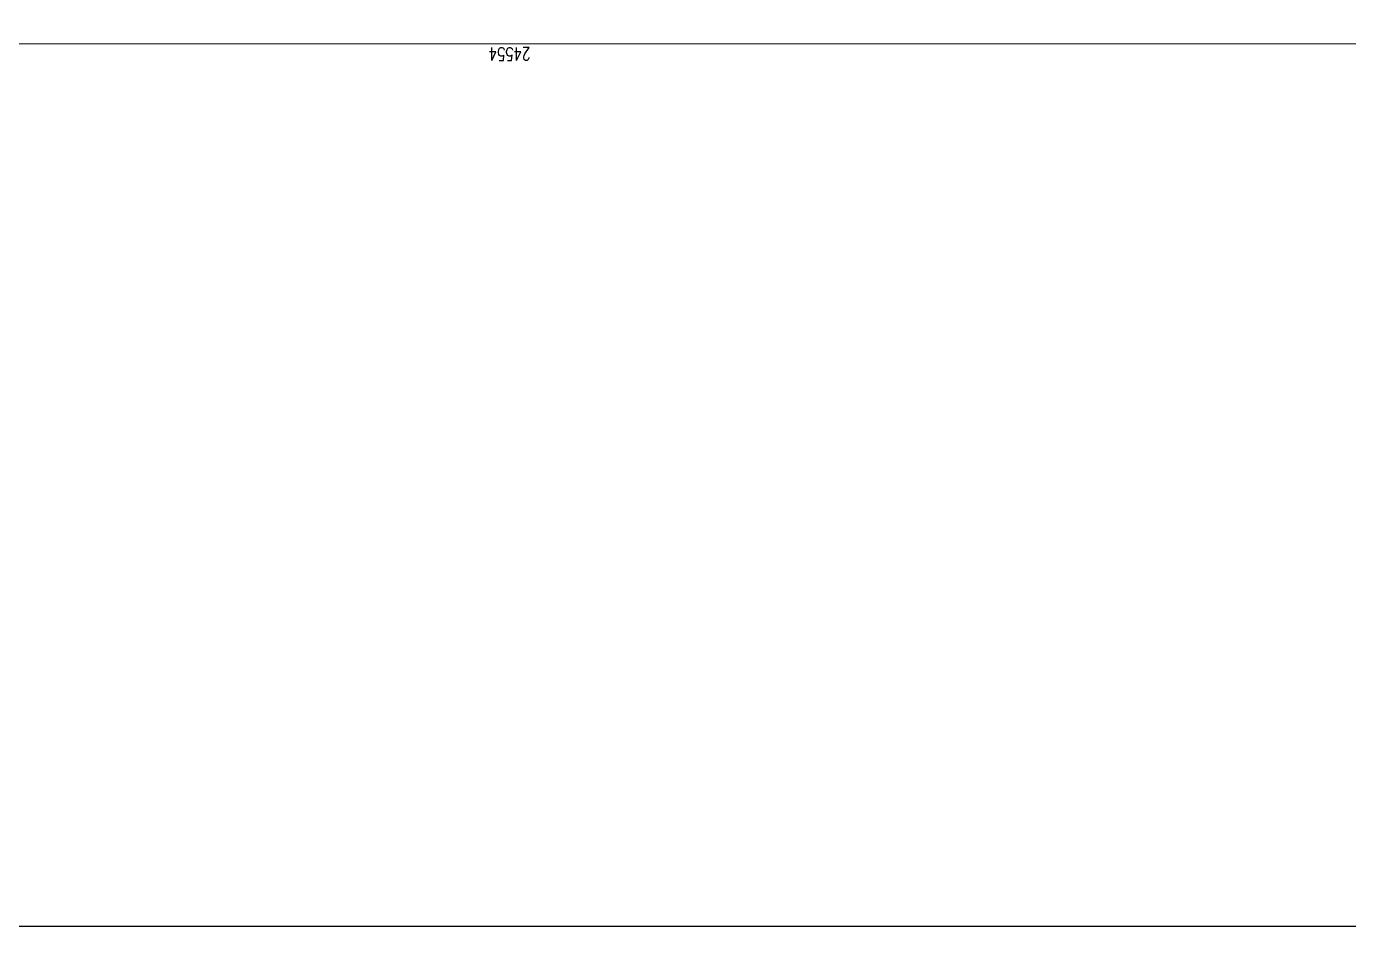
# Model space of a CAD drawing. Extents: x -165145 to 691808, y -202842 to 311040.
# Drawn here: x 99033 to 110535, y 28930 to 36760 of the extents above; entities that cross this region are included whole.
import ezdxf

# ---------------------------------------------------------------- set-up
doc = ezdxf.new("R2010")
doc.units = 0
doc.header["$LTSCALE"] = 10
doc.header["$MEASUREMENT"] = 0
doc.linetypes.add('HIDDEN', pattern=[2.3807, 1.587, -0.7937])
doc.layers.get('Defpoints').update_dxf_attribs({"color": 5, "linetype": 'CONTINUOUS'})
for name, color, linetype, lineweight in [('ARROWS', 1, 'CONTINUOUS', 0), ('DIM', 8, 'CONTINUOUS', 13), ('GE_KC_NETKHUAT', 9, 'HIDDEN', 20), ('netchia', 2, 'CONTINUOUS', 20)]:
    doc.layers.add(name, color=color, linetype=linetype, lineweight=lineweight)
doc.styles.add('ROMANS', font='romans', dxfattribs={"width": 0.75, "bigfont": 'vns'})
doc.dimstyles.new('fit0.75', dxfattribs={"dimscale": 0.5625, "dimtxt": 200, "dimasz": 75, "dimexe": 100, "dimexo": 400, "dimgap": 0.03, "dimtad": 0, "dimdec": 0, "dimdsep": 46, "dimtxsty": 'ROMANS', "dimblk": 'alex', "dimcen": 150, "dimclrd": 8, "dimclre": 8, "dimclrt": 7, "dimaunit": 1, "dimadec": 0, "dimazin": 0, "dimtfac": 0.072, "dimtdec": 0, "dimtix": 1, "dimtmove": 2, "dimatfit": 3, "dimldrblk": 'a-01', "dimfxl": 100, "dimtvp": 0.8, "dimtolj": 1, "dimarcsym": 0})

# ---------------------------------------------------------------- blocks, each defined once
blk = doc.blocks.new('alex')
at = {"layer": 'ARROWS'}
h = blk.add_hatch(color=1, dxfattribs=at)
edge = h.paths.add_edge_path()
edge.add_line((0.4, 0.74), (-0.74, -0.4))
edge.add_ellipse((-0.57, -0.57), major_axis=(0.17, 0.17), ratio=1, start_angle=90, end_angle=270)
edge.add_line((-0.4, -0.74), (0.74, 0.4))
edge.add_ellipse((0.57, 0.57), major_axis=(0.17, 0.17), ratio=1, start_angle=270, end_angle=450)
blk.add_lwpolyline([(0.4, 0.74), (-0.74, -0.4, 1), (-0.4, -0.74), (0.74, 0.4, 1)], format="xyb", close=True, dxfattribs=at)
at = {"layer": 'netchia', "color": 2}
for p, q in [((1.27, 0), (-1.27, 0)), ((0, -1.27), (0, 1.27))]:
    blk.add_line(p, q, dxfattribs=at)
blk = doc.blocks.new('*D2911')
at = {"layer": 'Defpoints', "color": 0, "ltscale": 0.05, "transparency": 16777216}
for p in [(89410, 63356), (85829, 38802), (87240, 38802)]:
    blk.add_point(p, dxfattribs=at)
at = {"layer": 'DIM', "color": 8, "lineweight": -2, "ltscale": 0.05, "transparency": 16777216}
for p, q in [((89185, 63356), (85773, 63356)), ((85829, 63314), (85829, 38844)), ((87015, 38802), (85773, 38802))]:
    blk.add_line(p, q, dxfattribs=at)
at = {"layer": 'DIM', "color": 8, "lineweight": -2, "ltscale": 0.05, "transparency": 16777216, "xscale": 42.1875, "yscale": 42.1875, "zscale": 42.1875}
for p, rotation in [((85829, 63356), 90), ((85829, 38802), 270)]:
    blk.add_blockref('alex', p, dxfattribs=dict(at, rotation=rotation))
at = {"layer": 'DIM', "color": 7, "ltscale": 0.05, "transparency": 16777216, "insert": (85739, 51079), "char_height": 112.5, "attachment_point": 5, "rotation": 90, "style": 'ROMANS'}
blk.add_mtext('\\A1;24554', dxfattribs=at)
blk = doc.blocks.new('a-01')
at = {"layer": 'ARROWS'}
blk.add_hatch(color=256, dxfattribs=at).paths.add_polyline_path([(-1.8, 0.49), (-1.8, -0.49), (0, 0)])
at = {"layer": 'netchia'}
blk.add_lwpolyline([(-1.8, 0.49), (-1.8, -0.49), (0, 0), (0, 0)], close=True, dxfattribs=at)
blk = doc.blocks.new('A$Cc94b27a0')
at = {"layer": 'DIM', "ltscale": 0.05}
dim = blk.add_linear_dim(base=(-1695.6, 0), p1=(1885.4, 24554), p2=(-284.3, 0), angle=90, dimstyle='fit0.75', dxfattribs=at)
dim.commit()
dim.dimension.update_dxf_attribs({"geometry": '*D2911', "text_midpoint": (-1785.6, 12277), "insert": (-87524.4, -38802)})

msp = doc.modelspace()

# ---------------------------------------------------------------- linework, layer by layer
at = {"layer": 'Defpoints'}
msp.add_lwpolyline([(87602.56069, 57630.46775), (122102.56069, 57630.46775), (122102.56069, 28930.46775), (87602.56069, 28930.46775)], close=True, dxfattribs=at)

# ---------------------------------------------------------------- block references
at = {"layer": 'GE_KC_NETKHUAT', "rotation": 90}
msp.add_blockref('A$Cc94b27a0', (115513.48966, 38304.46413), dxfattribs=at)

doc.saveas('drawing.dxf')
